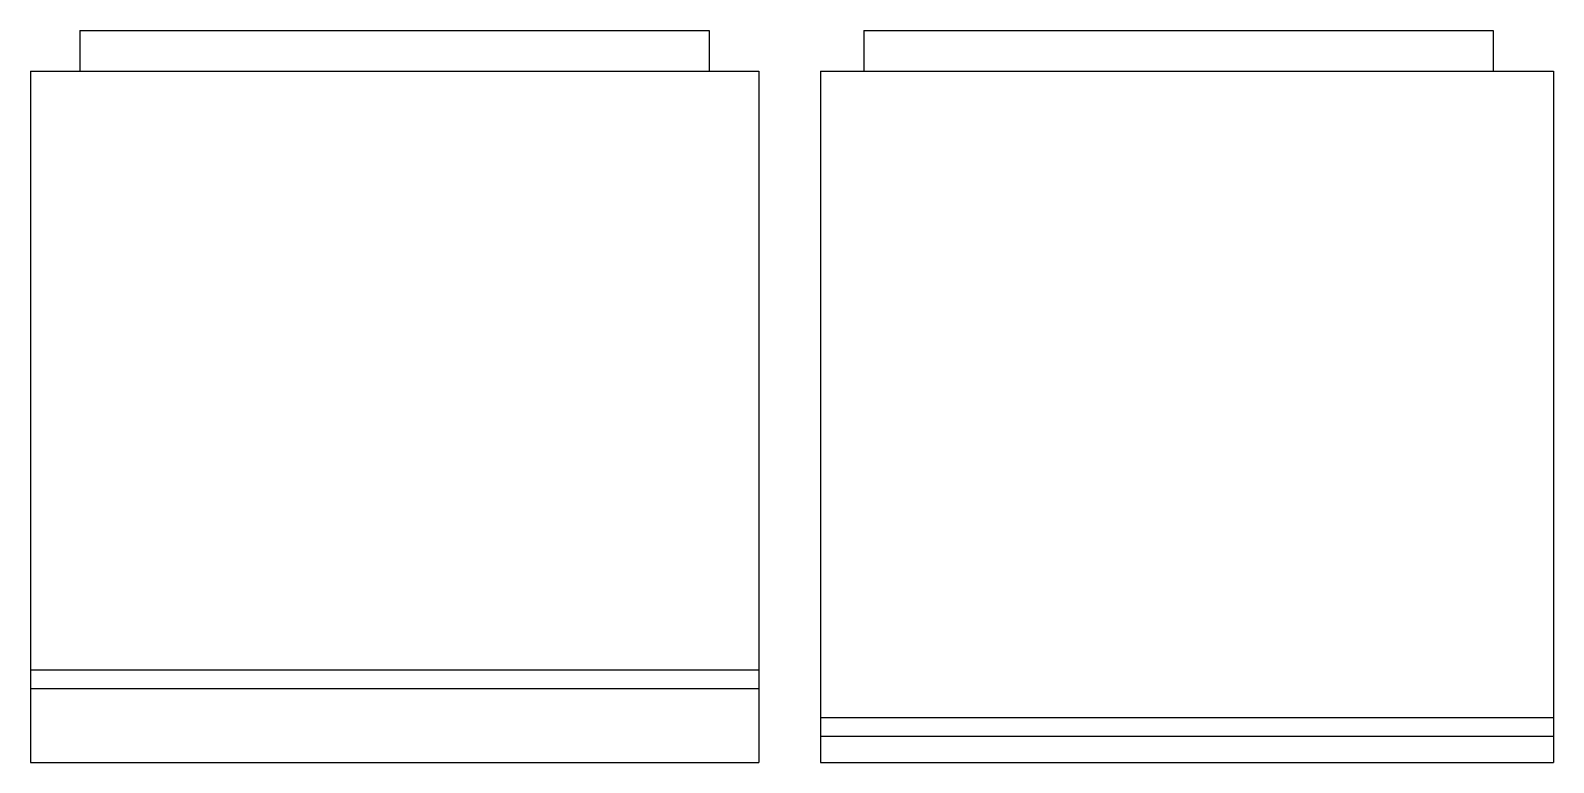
# Model space of a CAD drawing. Header units: metres. Extents: x -0.3 to 0.94, y -0.59 to 0.
import ezdxf

# ---------------------------------------------------------------- set-up
doc = ezdxf.new("R2010")
doc.units = ezdxf.units.M

msp = doc.modelspace()

# ---------------------------------------------------------------- linework, layer by layer
for p, q in [((-0.255, 0), (-0.255, -0.033)), ((-0.255, 0), (0.255, 0)), ((0.255, 0), (0.255, -0.033)), ((0.3802, 0), (0.3802, -0.033)), ((0.3802, 0), (0.8902, 0)), ((0.8902, 0), (0.8902, -0.033)), ((-0.295, -0.033), (-0.295, -0.593)), ((-0.295, -0.033), (0.295, -0.033)), ((0.295, -0.033), (0.295, -0.593)), ((0.345, -0.033), (0.345, -0.593)), ((0.345, -0.033), (0.939, -0.033)), ((0.939, -0.033), (0.939, -0.593)), ((-0.295, -0.518), (0.295, -0.518)), ((-0.295, -0.533), (0.295, -0.533)), ((0.345, -0.5566), (0.939, -0.5566)), ((0.345, -0.5716), (0.939, -0.5716)), ((-0.295, -0.593), (0.295, -0.593)), ((0.345, -0.593), (0.939, -0.593))]:
    msp.add_line(p, q)

doc.saveas('drawing.dxf')
